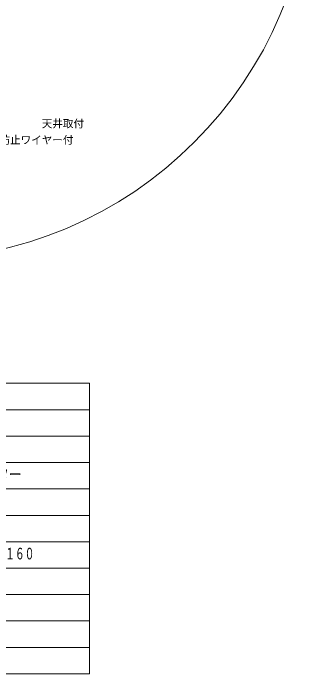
# Model space of a CAD drawing. Units: millimetres, scale not verified. Extents: x -65 to 105, y -56 to 174.
# Drawn here: x 48 to 104.6, y -56.4 to 68.7 of the extents above; entities that cross this region are included whole.
import ezdxf
from ezdxf.enums import TextEntityAlignment as Align

# ---------------------------------------------------------------- set-up
doc = ezdxf.new("R2010")
doc.units = ezdxf.units.MM
doc.header["$LTSCALE"] = 0.125
doc.layers.add('0-2_MOJI1', color=7, linetype='Continuous')
doc.layers.add('0-4_TOUROKU', color=7, linetype='Continuous')
doc.layers.add('0-3_WAKU', color=1, linetype='Continuous', lineweight=18)
doc.layers.add('0-5_GAIKEI', color=1, linetype='Continuous', lineweight=18)
doc.styles.add('ＭＳ ゴシック', font='')
doc.styles.get('ＭＳ ゴシック').set_extended_font_data('MS Gothic')

msp = doc.modelspace()

# ---------------------------------------------------------------- linework, layer by layer
at = {"layer": '0-3_WAKU', "color": 4}
for p, q in [((-62.513, -1.36), (62.487, -1.36)), ((62.487, -1.36), (62.487, -56.36)), ((62.487, -56.36), (-62.513, -56.36))]:
    msp.add_line(p, q, dxfattribs=at)
at = {"layer": '0-3_WAKU'}
for p, q in [((-62.513, -6.36), (62.487, -6.36)), ((-62.513, -11.36), (62.487, -11.36)), ((-62.513, -16.36), (62.487, -16.36)), ((-62.513, -21.36), (62.487, -21.36)), ((-62.513, -26.36), (62.487, -26.36)), ((-62.513, -31.36), (62.487, -31.36)), ((-62.513, -36.36), (62.487, -36.36)), ((62.487, -41.36), (-62.513, -41.36)), ((62.487, -46.36), (-62.513, -46.36)), ((62.487, -51.36), (-62.513, -51.36))]:
    msp.add_line(p, q, dxfattribs=at)
at = {"layer": '0-5_GAIKEI'}
msp.add_circle((28.5039, 98.0778), 76.0771, dxfattribs=at)

# ---------------------------------------------------------------- texts
at = {"layer": '0-2_MOJI1', "style": 'ＭＳ ゴシック'}
for s, width, p in [('１０ＢＡＳＥ－Ｔ／１００ＢＡＳＥ－ＴＸ、ＲＪ４５コネクター', 0.8, (-20.013, -20.36)), ('２Ｍ【４：３】（Ｈ）１６００／１２８０／８００／６４０／４００／３２０／１６０', 0.6, (-20.013, -35.36))]:
    msp.add_text(s, height=2.199, dxfattribs=dict(at, width=width)).set_placement(p, align=Align.BOTTOM_LEFT)
at = {"layer": '0-4_TOUROKU', "style": 'ＭＳ ゴシック'}
for s, p in [('天井取付', (53.4203, 46.64)), ('落下防止ワイヤー付', (41.4203, 43.5463))]:
    msp.add_text(s, height=1.466, dxfattribs=at).set_placement(p, align=Align.BOTTOM_LEFT)

doc.saveas('drawing.dxf')
